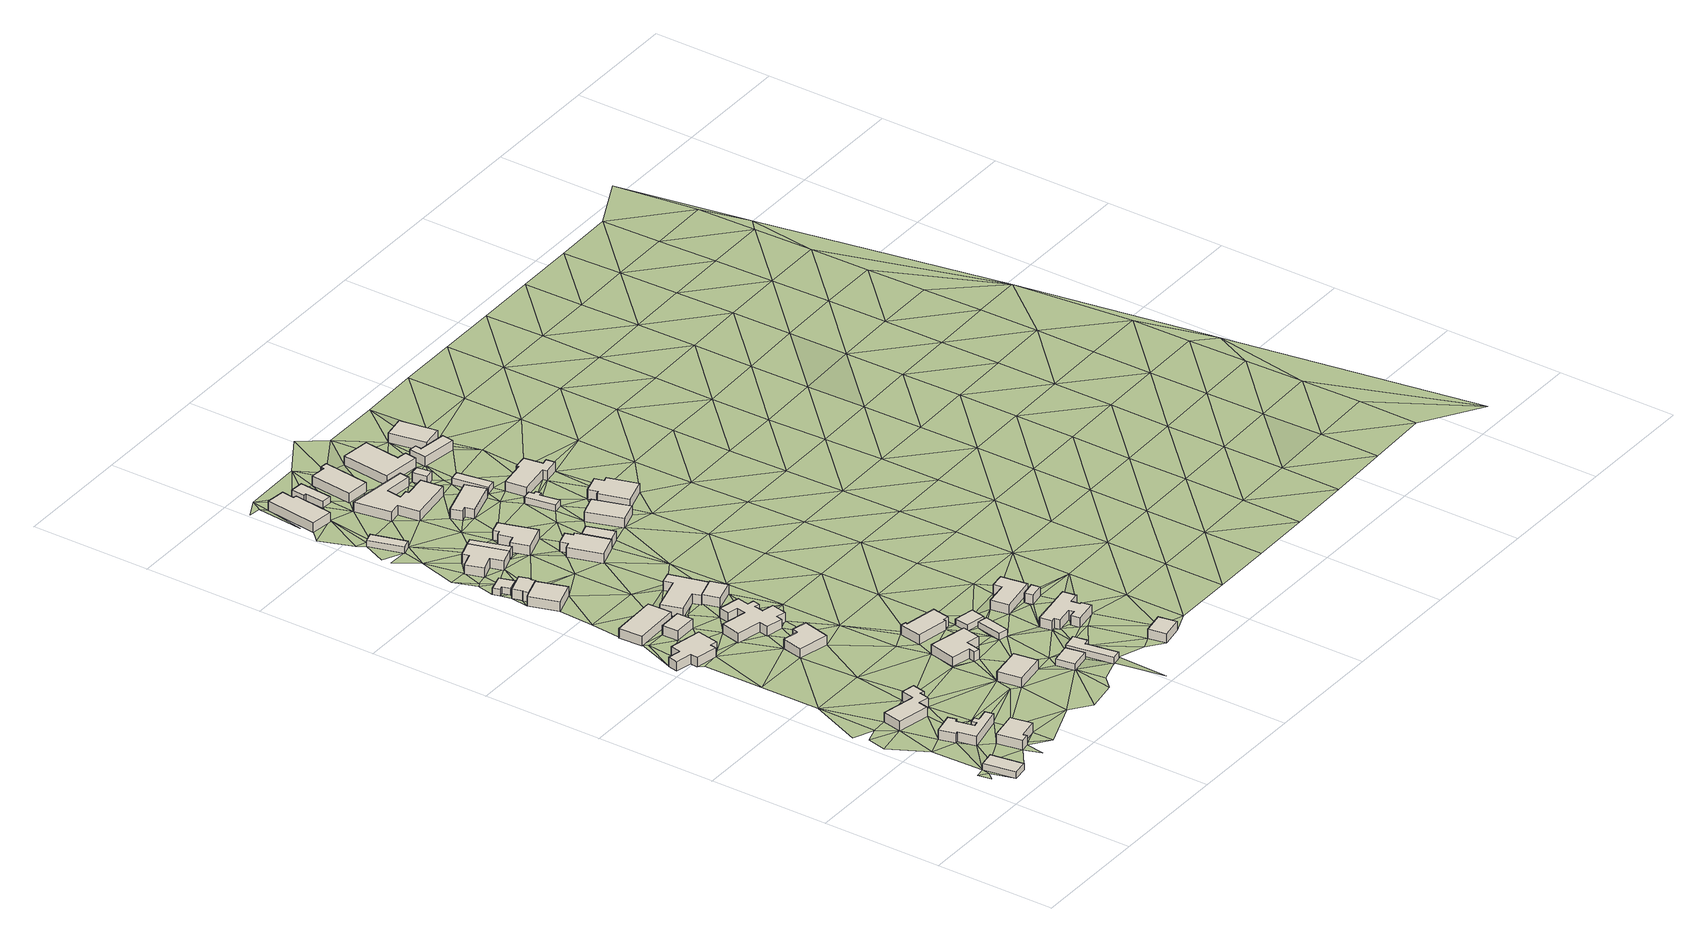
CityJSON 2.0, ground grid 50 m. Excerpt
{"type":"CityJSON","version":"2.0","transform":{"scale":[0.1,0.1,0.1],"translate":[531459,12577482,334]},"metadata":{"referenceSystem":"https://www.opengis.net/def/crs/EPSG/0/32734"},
"CityObjects":{
"building1":{"type":"Building","attributes":{"building":"cabin","building:levels":"1","building_height":2.8,"plus_code":"4FRWFFJM+R49","ground_height":198.63,"roof_height":201.43},"geometry":[{"type":"Solid","lod":"1","boundaries":[[[[0,1,2,3]],[[1,4,5,2]],[[4,6,7,5]],[[6,0,3,7]],[[3,2,5,7]],[[6,4,1,0]]]]}]},
"building2":{"type":"Building","attributes":{"address":"10 Gardenia Street Mamre 7347 Cape Town","building":"house","building:levels":"1","building_height":4.1,"plus_code":"4FRWFFJM+W58","ground_height":198.75,"roof_height":202.85},"geometry":[{"type":"Solid","lod":"1","boundaries":[[[[8,9,10,11]],[[9,12,13,10]],[[12,14,15,13]],[[14,16,17,15]],[[16,18,19,17]],[[18,20,21,19]],[[20,22,23,21]],[[22,24,25,23]],[[24,26,27,25]],[[26,28,29,27]],[[28,30,31,29]],[[30,32,33,31]],[[32,34,35,33]],[[34,8,11,35]],[[11,10,13,15,17,19,21,23,25,27,29,31,33,35]],[[34,32,30,28,26,24,22,20,18,16,14,12,9,8]]]]}]},
"building3":{"type":"Building","attributes":{"address":"12 Gardenia Street Mamre 7347 Cape Town","building":"house","building:levels":"1","building_height":4.1,"plus_code":"4FRWFFJM+R6W","ground_height":199.05,"roof_height":203.15},"geometry":[{"type":"Solid","lod":"1","boundaries":[[[[36,37,38,39]],[[37,40,41,38]],[[40,42,43,41]],[[42,44,45,43]],[[44,46,47,45]],[[46,36,39,47]],[[39,38,41,43,45,47]],[[46,44,42,40,37,36]]]]}]},
"building4":{"type":"Building","attributes":{"address":"8 Gardenia Street Mamre 7347 Cape Town","building":"house","building:levels":"1","building_height":4.1,"plus_code":"4FRWFFJM+X5X","ground_height":198.81,"roof_height":202.91},"geometry":[{"type":"Solid","lod":"1","boundaries":[[[[48,49,50,51]],[[49,52,53,50]],[[52,54,55,53]],[[54,56,57,55]],[[56,58,59,57]],[[58,60,61,59]],[[60,62,63,61]],[[62,64,65,63]],[[64,66,67,65]],[[66,48,51,67]],[[51,50,53,55,57,59,61,63,65,67]],[[66,64,62,60,58,56,54,52,49,48]]]]}]},
"building5":{"type":"Building","attributes":{"building":"house","building:levels":"1","building_height":4.1,"plus_code":"4FRWFFMM+849","ground_height":198.82,"roof_height":202.92},"geometry":[{"type":"Solid","lod":"1","boundaries":[[[[68,69,70,71]],[[69,72,73,70]],[[72,74,75,73]],[[74,76,77,75]],[[76,78,79,77]],[[78,80,81,79]],[[80,82,83,81]],[[82,84,85,83]],[[84,86,87,85]],[[86,68,71,87]],[[71,70,73,75,77,79,81,83,85,87]],[[86,84,82,80,78,76,74,72,69,68]]]]}]},
"building6":{"type":"Building","attributes":{"address":"17 Bauhinia Crescent Mamre 7347 Cape Town","building":"house","building:levels":"1","building_height":4.1,"plus_code":"4FRWFFMM+95W","ground_height":198.46,"roof_height":202.56},"geometry":[{"type":"Solid","lod":"1","boundaries":[[[[88,89,90,91]],[[89,92,93,90]],[[92,94,95,93]],[[94,88,91,95]],[[91,90,93,95]],[[94,92,89,88]]]]}]},
"building7":{"type":"Building","attributes":{"address":"17 Bauhinia Crescent Mamre 7347 Cape Town","building":"yes","building:levels":"1","building_height":4.1,"plus_code":"4FRWFFMM+955","ground_height":198.8,"roof_height":202.9},"geometry":[{"type":"Solid","lod":"1","boundaries":[[[[96,97,98,99]],[[97,100,101,98]],[[100,102,103,101]],[[102,96,99,103]],[[99,98,101,103]],[[102,100,97,96]]]]}]},
"building8":{"type":"Building","attributes":{"address":"6 Gardenia Street Mamre 7347 Cape Town","building":"yes","building:levels":"1","building_height":4.1,"plus_code":"4FRWFFMM+57V","ground_height":199.07,"roof_height":203.17},"geometry":[{"type":"Solid","lod":"1","boundaries":[[[[104,105,106,107]],[[105,108,109,106]],[[108,110,111,109]],[[110,112,113,111]],[[112,114,115,113]],[[114,104,107,115]],[[107,106,109,111,113,115]],[[114,112,110,108,105,104]]]]}]},
"building9":{"type":"Building","attributes":{"address":"26 Bauhinia Crescent Mamre 7347 Cape Town","building":"house","building:levels":"1","building_height":4.1,"plus_code":"4FRWFFMM+G5V","ground_height":198.3,"roof_height":202.4},"geometry":[{"type":"Solid","lod":"1","boundaries":[[[[116,117,118,119]],[[117,120,121,118]],[[120,122,123,121]],[[122,124,125,123]],[[124,116,119,125]],[[119,118,121,123,125]],[[124,122,120,117,116]]]]}]},
"building10":{"type":"Building","attributes":{"building":"garage","building:levels":"1","building_height":4.1,"plus_code":"4FRWFFMM+H5C","ground_height":198.3,"roof_height":202.4},"geometry":[{"type":"Solid","lod":"1","boundaries":[[[[116,124,125,119]],[[124,126,127,125]],[[126,128,129,127]],[[128,130,131,129]],[[130,132,133,131]],[[132,134,135,133]],[[134,136,137,135]],[[136,138,139,137]],[[138,116,119,139]],[[119,125,127,129,131,133,135,137,139]],[[138,136,134,132,130,128,126,124,116]]]]}]},
"building11":{"type":"Building","attributes":{"building":"cabin","building:levels":"1","building_height":2.8,"plus_code":"4FRWFFMM+J52","ground_height":198.03,"roof_height":200.83},"geometry":[{"type":"Solid","lod":"1","boundaries":[[[[140,141,142,143]],[[141,144,145,142]],[[144,146,147,145]],[[146,148,149,147]],[[148,150,151,149]],[[150,140,143,151]],[[143,142,145,147,149,151]],[[150,148,146,144,141,140]]]]}]},
"building12":{"type":"Building","attributes":{"address":"Gardenia Street Mamre 7347 Cape Town","building":"house","building:levels":"1","building_height":4.1,"plus_code":"4FRWFFJM+W9G","ground_height":199.37,"roof_height":203.47},"geometry":[{"type":"Solid","lod":"1","boundaries":[[[[152,153,154,155]],[[153,156,157,154]],[[156,158,159,157]],[[158,152,155,159]],[[155,154,157,159]],[[158,156,153,152]]]]}]},
"building13":{"type":"Building","attributes":{"address":"4 Gardenia Street Mamre 7347 Cape Town","building":"house","building:levels":"1","building_height":4.1,"plus_code":"4FRWFFMM+77M","ground_height":198.76,"roof_height":202.86},"geometry":[{"type":"Solid","lod":"1","boundaries":[[[[160,161,162,163]],[[161,164,165,162]],[[164,166,167,165]],[[166,168,169,167]],[[168,170,171,169]],[[170,172,173,171]],[[172,174,175,173]],[[174,176,177,175]],[[176,178,179,177]],[[178,180,181,179]],[[180,182,183,181]],[[182,184,185,183]],[[184,186,187,185]],[[186,188,189,187]],[[188,190,191,189]],[[190,192,193,191]],[[192,194,195,193]],[[194,160,163,195]],[[163,162,165,167,169,171,173,175,177,179,181,183,185,187,189,191,193,195]],[[194,192,190,188,186,184,182,180,178,176,174,172,170,168,166,164,161,160]]]]}]},
"building14":{"type":"Building","attributes":{"address":"1 Gardenia Street Mamre 7347 Cape Town","building":"house","building:levels":"1","building_height":4.1,"plus_code":"4FRWFFMM+29H","ground_height":199.3,"roof_height":203.4},"geometry":[{"type":"Solid","lod":"1","boundaries":[[[[196,197,198,199]],[[197,200,201,198]],[[200,202,203,201]],[[202,204,205,203]],[[204,206,207,205]],[[206,208,209,207]],[[208,210,211,209]],[[210,196,199,211]],[[199,198,201,203,205,207,209,211]],[[210,208,206,204,202,200,197,196]]]]}]},
"building15":{"type":"Building","attributes":{"address":"15 Bauhinia Crescent Mamre 7347 Cape Town","building":"house","building:levels":"1","building_height":4.1,"plus_code":"4FRWFFMM+97W","ground_height":198.27,"roof_height":202.37},"geometry":[{"type":"Solid","lod":"1","boundaries":[[[[212,213,214,215]],[[213,216,217,214]],[[216,218,219,217]],[[218,220,221,219]],[[220,222,223,221]],[[222,224,225,223]],[[224,226,227,225]],[[226,212,215,227]],[[215,214,217,219,221,223,225,227]],[[226,224,222,220,218,216,213,212]]]]}]},
"building16":{"type":"Building","attributes":{"address":"6 Cassia End Crescent Mamre 7347 Cape Town","building":"house","building:levels":"1","building_height":4.1,"plus_code":"4FRWFFMM+M59","ground_height":197.68,"roof_height":201.78},"geometry":[{"type":"Solid","lod":"1","boundaries":[[[[228,229,230,231]],[[229,232,233,230]],[[232,234,235,233]],[[234,236,237,235]],[[236,238,239,237]],[[238,240,241,239]],[[240,242,243,241]],[[242,228,231,243]],[[231,230,233,235,237,239,241,243]],[[242,240,238,236,234,232,229,228]]]]}]},
"building17":{"type":"Building","attributes":{"address":"2 Cassia End Crescent Mamre 7347 Cape Town","building":"cabin","building:levels":"1","building_height":2.8,"plus_code":"4FRWFFMM+Q5R","ground_height":197.49,"roof_height":200.29},"geometry":[{"type":"Solid","lod":"1","boundaries":[[[[244,245,246,247]],[[245,248,249,246]],[[248,250,251,249]],[[250,244,247,251]],[[247,246,249,251]],[[250,248,245,244]]]]}]},
"building18":{"type":"Building","attributes":{"address":"Gardenia Street Mamre 7347 Cape Town","building":"cabin","building:levels":"1","building_height":2.8,"plus_code":"4FRWFFJM+VFJ","ground_height":199.57,"roof_height":202.37},"geometry":[{"type":"Solid","lod":"1","boundaries":[[[[252,253,254,255]],[[253,256,257,254]],[[256,258,259,257]],[[258,252,255,259]],[[255,254,257,259]],[[258,256,253,252]]]]}]},
"building19":{"type":"Building","attributes":{"building":"garage","building:levels":"1","building_height":4.1,"plus_code":"4FRWFFMM+982","ground_height":198.76,"roof_height":202.86},"geometry":[{"type":"Solid","lod":"1","boundaries":[[[[260,261,262,263]],[[261,264,265,262]],[[264,266,267,265]],[[266,260,263,267]],[[263,262,265,267]],[[266,264,261,260]]]]}]},
"building20":{"type":"Building","attributes":{"address":"1 Hibiscus Crescent Mamre 7347 Cape Town","building":"house","building:levels":"1","building_height":4.1,"plus_code":"4FRWFFMM+3CJ","ground_height":199.33,"roof_height":203.43},"geometry":[{"type":"Solid","lod":"1","boundaries":[[[[268,269,270,271]],[[269,272,273,270]],[[272,274,275,273]],[[274,276,277,275]],[[276,278,279,277]],[[278,280,281,279]],[[280,282,283,281]],[[282,268,271,283]],[[271,270,273,275,277,279,281,283]],[[282,280,278,276,274,272,269,268]]]]}]},
"building21":{"type":"Building","attributes":{"building":"garage","building:levels":"1","building_height":4.1,"plus_code":"4FRWFFMM+M68","ground_height":197.69,"roof_height":201.79},"geometry":[{"type":"Solid","lod":"1","boundaries":[[[[228,242,243,231]],[[242,284,285,243]],[[284,286,287,285]],[[286,228,231,287]],[[231,243,285,287]],[[286,284,242,228]]]]}]},
"building22":{"type":"Building","attributes":{"address":"Hibiscus Crescent Mamre 7347 Cape Town","building":"cabin","building:levels":"1","building_height":2.8,"plus_code":"4FRWFFJM+VF5","ground_height":199.57,"roof_height":202.37},"geometry":[{"type":"Solid","lod":"1","boundaries":[[[[288,289,290,291]],[[289,292,293,290]],[[292,294,295,293]],[[294,296,297,295]],[[296,298,299,297]],[[298,288,291,299]],[[291,290,293,295,297,299]],[[298,296,294,292,289,288]]]]}]},
"building23":{"type":"Building","attributes":{"building":"cabin","building:levels":"1","building_height":2.8,"plus_code":"4FRWFFMM+2F3","ground_height":199.5,"roof_height":202.3},"geometry":[{"type":"Solid","lod":"1","boundaries":[[[[300,301,302,303]],[[301,304,305,302]],[[304,306,307,305]],[[306,300,303,307]],[[303,302,305,307]],[[306,304,301,300]]]]}]},
"building24":{"type":"Building","attributes":{"address":"6 Bauhinia Crescent Mamre 7347 Cape Town","building":"house","building:levels":"1","building_height":4.1,"plus_code":"4FRWFFMM+W5F","ground_height":196.61,"roof_height":200.71},"geometry":[{"type":"Solid","lod":"1","boundaries":[[[[308,309,310,311]],[[309,312,313,310]],[[312,314,315,313]],[[314,316,317,315]],[[316,318,319,317]],[[318,308,311,319]],[[311,310,313,315,317,319]],[[318,316,314,312,309,308]]]]}]},
"building25":{"type":"Building","attributes":{"building":"cabin","building:levels":"1","building_height":2.8,"plus_code":"4FRWFFMM+2FV","ground_height":199.42,"roof_height":202.22},"geometry":[{"type":"Solid","lod":"1","boundaries":[[[[320,321,322,323]],[[321,324,325,322]],[[324,326,327,325]],[[326,320,323,327]],[[323,322,325,327]],[[326,324,321,320]]]]}]},
"building26":{"type":"Building","attributes":{"address":"5 Cassia End Crescent Mamre 7347 Cape Town","building":"house","building:levels":"1","building_height":4.1,"plus_code":"4FRWFFMM+M78","ground_height":197.69,"roof_height":201.79},"geometry":[{"type":"Solid","lod":"1","boundaries":[[[[328,329,330,331]],[[329,332,333,330]],[[332,334,335,333]],[[334,336,337,335]],[[336,338,339,337]],[[338,340,341,339]],[[340,342,343,341]],[[342,328,331,343]],[[331,330,333,335,337,339,341,343]],[[342,340,338,336,334,332,329,328]]]]}]},
"building27":{"type":"Building","attributes":{"address":"22 Bauhinia Crescent Mamre 7347 Cape Town","building":"house","building:levels":"1","building_height":4.1,"plus_code":"4FRWFFMM+H87","ground_height":197.95,"roof_height":202.05},"geometry":[{"type":"Solid","lod":"1","boundaries":[[[[344,345,346,347]],[[345,348,349,346]],[[348,350,351,349]],[[350,352,353,351]],[[352,354,355,353]],[[354,356,357,355]],[[356,358,359,357]],[[358,360,361,359]],[[360,344,347,361]],[[347,346,349,351,353,355,357,359,361]],[[360,358,356,354,352,350,348,345,344]]]]}]},
"building28":{"type":"Building","attributes":{"building":"cabin","building:levels":"1","building_height":2.8,"plus_code":"4FRWFFMM+W6M","ground_height":196.61,"roof_height":199.41},"geometry":[{"type":"Solid","lod":"1","boundaries":[[[[362,363,364,365]],[[363,366,367,364]],[[366,368,369,367]],[[368,370,371,369]],[[370,372,373,371]],[[372,362,365,373]],[[365,364,367,369,371,373]],[[372,370,368,366,363,362]]]]}]},
"building29":{"type":"Building","attributes":{"building":"garage","building:levels":"1","building_height":4.1,"plus_code":"4FRWFFMM+H96","ground_height":198.07,"roof_height":202.17},"geometry":[{"type":"Solid","lod":"1","boundaries":[[[[374,375,376,377]],[[375,378,379,376]],[[378,380,381,379]],[[380,374,377,381]],[[377,376,379,381]],[[380,378,375,374]]]]}]},
"building30":{"type":"Building","attributes":{"address":"3 Hibiscus Crescent Mamre 7347 Cape Town","building":"house","building:levels":"1","building_height":4.1,"plus_code":"4FRWFFJM+WGX","ground_height":199.76,"roof_height":203.86},"geometry":[{"type":"Solid","lod":"1","boundaries":[[[[382,383,384,385]],[[383,386,387,384]],[[386,388,389,387]],[[388,390,391,389]],[[390,392,393,391]],[[392,394,395,393]],[[394,396,397,395]],[[396,398,399,397]],[[398,400,401,399]],[[400,402,403,401]],[[402,404,405,403]],[[404,406,407,405]],[[406,408,409,407]],[[408,382,385,409]],[[385,384,387,389,391,393,395,397,399,401,403,405,407,409]],[[408,406,404,402,400,398,396,394,392,390,388,386,383,382]]]]}]},
"building31":{"type":"Building","attributes":{"address":"Hibiscus Crescent Mamre 7347 Cape Town","building":"house","building:levels":"1","building_height":4.1,"plus_code":"4FRWFFJM+RH9","ground_height":200.15,"roof_height":204.25},"geometry":[{"type":"Solid","lod":"1","boundaries":[[[[410,411,412,413]],[[411,414,415,412]],[[414,416,417,415]],[[416,410,413,417]],[[413,412,415,417]],[[416,414,411,410]]]]}]},
"building32":{"type":"Building","attributes":{"address":"3 Cassia End Crescent Mamre 7347 Cape Town","building":"house","building:levels":"1","building_height":4.1,"plus_code":"4FRWFFMM+R6X","ground_height":197.19,"roof_height":201.29},"geometry":[{"type":"Solid","lod":"1","boundaries":[[[[418,419,420,421]],[[419,422,423,420]],[[422,424,425,423]],[[424,426,427,425]],[[426,428,429,427]],[[428,430,431,429]],[[430,432,433,431]],[[432,434,435,433]],[[434,436,437,435]],[[436,438,439,437]],[[438,440,441,439]],[[440,418,421,441]],[[421,420,423,425,427,429,431,433,435,437,439,441]],[[440,438,436,434,432,430,428,426,424,422,419,418]]]]}]},
"building33":{"type":"Building","attributes":{"address":"2 Hibiscus Crescent Mamre 7347 Cape Town","building":"house","building:levels":"1","building_height":4.1,"plus_code":"4FRWFFMM+2HJ","ground_height":199.61,"roof_height":203.71},"geometry":[{"type":"Solid","lod":"1","boundaries":[[[[442,443,444,445]],[[443,446,447,444]],[[446,448,449,447]],[[448,450,451,449]],[[450,452,453,451]],[[452,442,445,453]],[[445,444,447,449,451,453]],[[452,450,448,446,443,442]]]]}]},
"building34":{"type":"Building","attributes":{"address":"8 Bauhinia Crescent Mamre 7347 Cape Town","building":"house","building:levels":"1","building_height":4.1,"plus_code":"4FRWFFMM+W7F","ground_height":196.68,"roof_height":200.78},"geometry":[{"type":"Solid","lod":"1","boundaries":[[[[454,455,456,457]],[[455,458,459,456]],[[458,460,461,459]],[[460,462,463,461]],[[462,464,465,463]],[[464,454,457,465]],[[457,456,459,461,463,465]],[[464,462,460,458,455,454]]]]}]},
"building35":{"type":"Building","attributes":{"address":"4 Cassia End Crescent Mamre 7347 Cape Town","building":"house","building:levels":"1","building_height":4.1,"plus_code":"4FRWFFMM+Q83","ground_height":197.69,"roof_height":201.79},"geometry":[{"type":"Solid","lod":"1","boundaries":[[[[466,467,468,469]],[[467,470,471,468]],[[470,472,473,471]],[[472,474,475,473]],[[474,476,477,475]],[[476,466,469,477]],[[469,468,471,473,475,477]],[[476,474,472,470,467,466]]]]}]},
"building36":{"type":"Building","attributes":{"address":"Hibiscus Crescent Mamre 7347 Cape Town","building":"garage","building:levels":"1","building_height":4.1,"plus_code":"4FRWFFMM+2H4","ground_height":199.76,"roof_height":203.86},"geometry":[{"type":"Solid","lod":"1","boundaries":[[[[478,479,480,481]],[[479,482,483,480]],[[482,484,485,483]],[[484,478,481,485]],[[481,480,483,485]],[[484,482,479,478]]]]}]},
"building37":{"type":"Building","attributes":{"address":"20 Bauhinia Crescent Mamre 7347 Cape Town","building":"house","building:levels":"1","building_height":4.1,"plus_code":"4FRWFFMM+HCM","ground_height":197.73,"roof_height":201.83},"geometry":[{"type":"Solid","lod":"1","boundaries":[[[[486,487,488,489]],[[487,490,491,488]],[[490,492,493,491]],[[492,486,489,493]],[[489,488,491,493]],[[492,490,487,486]]]]}]},
"building38":{"type":"Building","attributes":{"address":"Mamre 7347 Cape Town","building":"cabin","building:levels":"1","building_height":2.8,"plus_code":"4FRWFFMM+M99","ground_height":197.72,"roof_height":200.52},"geometry":[{"type":"Solid","lod":"1","boundaries":[[[[494,495,496,497]],[[495,498,499,496]],[[498,500,501,499]],[[500,502,503,501]],[[502,504,505,503]],[[504,506,507,505]],[[506,508,509,507]],[[508,494,497,509]],[[497,496,499,501,503,505,507,509]],[[508,506,504,502,500,498,495,494]]]]}]},
"building39":{"type":"Building","attributes":{"address":"Mamre 7347 Cape Town","building":"yes","building:levels":"1","building_height":4.1,"plus_code":"4FRWFFMM+R8Q","ground_height":197.69,"roof_height":201.79},"geometry":[{"type":"Solid","lod":"1","boundaries":[[[[510,511,512,513]],[[511,514,515,512]],[[514,516,517,515]],[[516,510,513,517]],[[513,512,515,517]],[[516,514,511,510]]]]}]},
"building40":{"type":"Building","attributes":{"address":"Mamre 7347 Cape Town","building":"cabin","building:levels":"1","building_height":2.8,"plus_code":"4FRWFFMM+Q9G","ground_height":197.69,"roof_height":200.49},"geometry":[{"type":"Solid","lod":"1","boundaries":[[[[518,519,520,521]],[[519,522,523,520]],[[522,524,525,523]],[[524,518,521,525]],[[521,520,523,525]],[[524,522,519,518]]]]}]},
"building41":{"type":"Building","attributes":{"address":"10 Bauhinia Crescent Mamre 7347 Cape Town","building":"house","building:levels":"1","building_height":4.1,"plus_code":"4FRWFFMM+W89","ground_height":197.19,"roof_height":201.29},"geometry":[{"type":"Solid","lod":"1","boundaries":[[[[526,527,528,529]],[[527,530,531,528]],[[530,532,533,531]],[[532,534,535,533]],[[534,536,537,535]],[[536,526,529,537]],[[529,528,531,533,535,537]],[[536,534,532,530,527,526]]]]}]},
"building42":{"type":"Building","attributes":{"address":"18 Bauhinia Crescent Mamre 7347 Cape Town","building":"house","building:levels":"1","building_height":4.1,"plus_code":"4FRWFFMM+JF4","ground_height":197.73,"roof_height":201.83},"geometry":[{"type":"Solid","lod":"1","boundaries":[[[[538,539,540,541]],[[539,542,543,540]],[[542,544,545,543]],[[544,546,547,545]],[[546,548,549,547]],[[548,550,551,549]],[[550,552,553,551]],[[552,538,541,553]],[[541,540,543,545,547,549,551,553]],[[552,550,548,546,544,542,539,538]]]]}]},
"building43":{"type":"Building","attributes":{"address":"16 Bauhinia Crescent Mamre 7347 Cape Town","building":"house","building:levels":"1","building_height":4.1,"plus_code":"4FRWFFMM+PCG","ground_height":197.61,"roof_height":201.71},"geometry":[{"type":"Solid","lod":"1","boundaries":[[[[554,555,556,557]],[[555,558,559,556]],[[558,560,561,559]],[[560,562,563,561]],[[562,564,565,563]],[[564,566,567,565]],[[566,568,569,567]],[[568,570,571,569]],[[570,572,573,571]],[[572,554,557,573]],[[557,556,559,561,563,565,567,569,571,573]],[[572,570,568,566,564,562,560,558,555,554]]]]}]},
"building44":{"type":"Building","attributes":{"building":"garage","building:levels":"1","building_height":4.1,"plus_code":"4FRWFFMM+VC7","ground_height":197.28,"roof_height":201.38},"geometry":[{"type":"Solid","lod":"1","boundaries":[[[[574,575,576,577]],[[575,578,579,576]],[[578,580,581,579]],[[580,582,583,581]],[[582,584,585,583]],[[584,574,577,585]],[[577,576,579,581,583,585]],[[584,582,580,578,575,574]]]]}]},
"building45":{"type":"Building","attributes":{"address":"12 Bauhinia Crescent Mamre 7347 Cape Town","building":"house","building:levels":"1","building_height":4.1,"plus_code":"4FRWFFMM+WC5","ground_height":197.28,"roof_height":201.38},"geometry":[{"type":"Solid","lod":"1","boundaries":[[[[586,587,588,589]],[[587,590,591,588]],[[590,592,593,591]],[[592,586,589,593]],[[589,588,591,593]],[[592,590,587,586]]]]}]},
"terrain1":{"type":"TINRelief","geometry":[{"type":"CompositeSurface","lod":"1","boundaries":[[[594,595,596]],[[596,595,0]],[[0,595,1]],[[30,597,0]],[[0,6,598]],[[599,597,54]],[[54,600,599]],[[4,40,6]],[[0,598,30]],[[30,28,597]],[[600,54,601]],[[597,28,54]],[[602,603,601]],[[37,598,6]],[[40,37,6]],[[30,598,32]],[[601,54,52]],[[602,601,52]],[[40,604,42]],[[605,54,28]],[[42,606,44]],[[598,37,607]],[[28,608,605]],[[609,610,611]],[[612,609,611]],[[613,610,609]],[[614,606,42]],[[44,606,46]],[[609,615,613]],[[602,52,616]],[[613,617,608]],[[614,46,606]],[[36,607,37]],[[615,617,613]],[[618,619,615]],[[620,605,608]],[[621,616,52]],[[617,620,608]],[[615,619,617]],[[605,620,622]],[[623,602,112]],[[624,602,616]],[[46,614,625]],[[69,626,627]],[[628,629,623]],[[36,46,625]],[[630,620,631]],[[628,632,629]],[[69,633,626]],[[633,634,626]],[[619,635,617]],[[624,112,602]],[[607,36,635]],[[635,619,607]],[[616,636,624]],[[153,620,617]],[[110,628,623]],[[633,69,100]],[[153,631,620]],[[628,637,638]],[[625,156,36]],[[112,110,623]],[[634,633,97]],[[639,100,69]],[[631,640,636]],[[36,156,635]],[[100,97,633]],[[617,635,153]],[[628,641,637]],[[110,641,628]],[[636,197,624]],[[642,634,97]],[[637,643,639]],[[153,640,631]],[[644,645,88]],[[100,639,102]],[[114,112,624]],[[641,643,637]],[[639,643,102]],[[153,635,156]],[[117,116,138]],[[134,117,138]],[[636,640,197]],[[120,644,122]],[[646,641,110]],[[96,642,97]],[[134,138,136]],[[625,647,648]],[[114,624,649]],[[650,141,134]],[[156,625,648]],[[650,144,141]],[[108,105,110]],[[641,646,651]],[[110,105,646]],[[649,624,197]],[[652,96,102]],[[132,650,134]],[[643,653,102]],[[642,96,652]],[[654,140,150]],[[644,88,655]],[[204,640,153]],[[654,656,657]],[[655,122,644]],[[88,642,658]],[[659,652,102]],[[658,642,652]],[[197,640,200]],[[640,204,200]],[[656,654,150]],[[660,648,647]],[[646,105,661]],[[132,148,650]],[[643,662,663]],[[659,102,653]],[[653,643,663]],[[656,664,657]],[[153,206,204]],[[122,126,124]],[[150,148,132]],[[665,656,150]],[[661,105,666]],[[126,130,128]],[[200,204,202]],[[153,667,206]],[[648,668,156]],[[656,665,664]],[[664,669,657]],[[670,663,662]],[[652,659,671]],[[672,666,114]],[[672,114,649]],[[658,673,88]],[[674,150,132]],[[276,649,197]],[[132,130,674]],[[675,661,666]],[[653,676,659]],[[660,677,648]],[[678,661,675]],[[674,665,150]],[[126,122,679]],[[130,126,679]],[[680,669,681]],[[669,664,229]],[[671,659,676]],[[666,672,675]],[[88,673,655]],[[252,668,648]],[[274,649,276]],[[653,682,676]],[[667,668,683]],[[664,684,229]],[[160,682,653]],[[655,679,122]],[[685,686,687]],[[681,244,688]],[[689,665,674]],[[672,649,274]],[[690,208,206]],[[668,252,683]],[[685,691,686]],[[692,673,658]],[[276,197,693]],[[206,667,301]],[[677,694,648]],[[695,681,669]],[[696,160,697]],[[244,698,699]],[[228,669,229]],[[674,130,700]],[[274,272,672]],[[672,701,675]],[[701,691,675]],[[206,301,690]],[[695,669,228]],[[244,250,698]],[[701,686,691]],[[197,702,693]],[[683,252,258]],[[696,686,701]],[[130,679,700]],[[160,266,682]],[[256,648,694]],[[667,683,304]],[[266,160,696]],[[703,704,699]],[[216,655,673]],[[698,703,699]],[[304,301,667]],[[704,703,705]],[[701,266,696]],[[298,683,258]],[[706,679,655]],[[702,690,707]],[[708,694,709]],[[674,700,710]],[[703,698,250]],[[694,298,256]],[[301,707,690]],[[269,711,272]],[[695,228,286]],[[256,298,258]],[[655,216,706]],[[693,702,712]],[[707,712,702]],[[272,713,672]],[[714,250,695]],[[715,716,710]],[[693,717,718]],[[266,701,719]],[[683,298,720]],[[721,308,722]],[[301,300,707]],[[700,715,710]],[[260,266,719]],[[321,693,712]],[[716,723,286]],[[724,700,679]],[[695,286,725]],[[707,300,712]],[[321,717,693]],[[683,720,304]],[[716,715,723]],[[726,272,711]],[[727,292,708]],[[706,724,679]],[[723,715,700]],[[286,723,728]],[[729,722,730]],[[419,703,250]],[[701,672,731]],[[732,216,260]],[[712,300,733]],[[726,717,321]],[[708,734,727]],[[720,298,735]],[[730,722,308]],[[711,717,726]],[[286,728,334]],[[726,713,272]],[[728,723,736]],[[714,419,250]],[[719,732,260]],[[724,737,700]],[[738,714,695]],[[725,738,695]],[[706,216,732]],[[286,334,725]],[[300,306,733]],[[726,321,320]],[[730,308,318]],[[724,739,737]],[[334,728,740]],[[383,304,720]],[[719,701,731]],[[703,741,742]],[[700,737,743]],[[306,304,744]],[[727,745,735]],[[419,741,703]],[[672,713,731]],[[720,735,746]],[[727,734,414]],[[383,744,304]],[[747,742,318]],[[725,334,332]],[[746,735,748]],[[733,306,749]],[[375,706,732]],[[366,730,318]],[[746,750,720]],[[742,741,751]],[[320,733,749]],[[727,414,745]],[[742,366,318]],[[743,737,350]],[[752,714,738]],[[745,748,735]],[[741,419,753]],[[751,741,754]],[[742,751,366]],[[416,414,734]],[[738,725,472]],[[744,749,306]],[[748,755,746]],[[466,725,332]],[[753,419,756]],[[725,474,472]],[[757,758,350]],[[755,759,746]],[[725,466,474]],[[732,378,375]],[[760,726,320]],[[383,761,744]],[[758,380,350]],[[758,374,380]],[[713,726,760]],[[762,732,719]],[[763,759,755]],[[764,730,366]],[[743,765,332]],[[443,320,749]],[[765,743,350]],[[731,766,719]],[[767,756,419]],[[745,414,768]],[[748,745,769]],[[466,476,474]],[[462,753,756]],[[761,383,482]],[[770,753,462]],[[380,765,350]],[[472,771,738]],[[732,772,378]],[[479,744,761]],[[768,769,745]],[[382,482,383]],[[764,366,770]],[[773,774,775]],[[466,332,776]],[[320,443,760]],[[719,766,762]],[[419,527,767]],[[749,777,443]],[[778,744,479]],[[772,380,378]],[[479,761,482]],[[779,780,781]],[[506,332,765]],[[770,462,764]],[[765,380,782]],[[772,732,762]],[[419,783,527]],[[781,769,784]],[[784,779,781]],[[773,775,785]],[[768,786,787]],[[788,789,775]],[[713,790,731]],[[782,380,772]],[[776,332,506]],[[472,470,771]],[[791,713,760]],[[484,482,382]],[[458,462,460]],[[764,462,458]],[[478,778,479]],[[467,466,776]],[[769,768,792]],[[793,765,782]],[[789,785,775]],[[760,443,442]],[[769,792,784]],[[793,506,765]],[[731,790,766]],[[455,764,458]],[[713,791,790]],[[787,792,768]],[[527,794,767]],[[789,771,510]],[[767,794,455]],[[795,793,782]],[[789,516,785]],[[510,516,789]],[[470,522,771]],[[524,467,776]],[[783,785,516]],[[510,771,522]],[[524,470,467]],[[782,487,795]],[[382,784,796]],[[797,776,506]],[[382,796,484]],[[772,762,798]],[[484,796,478]],[[778,478,796]],[[524,522,470]],[[524,776,799]],[[516,514,783]],[[798,486,772]],[[797,506,504]],[[783,800,527]],[[776,797,799]],[[495,795,498]],[[801,510,522]],[[455,802,764]],[[511,510,801]],[[766,803,762]],[[500,504,502]],[[784,792,796]],[[797,504,500]],[[442,804,760]],[[778,804,442]],[[518,524,799]],[[546,795,487]],[[546,498,795]],[[800,783,514]],[[552,487,486]],[[522,519,801]],[[791,760,804]],[[798,552,486]],[[550,487,552]],[[766,790,803]],[[514,511,805]],[[487,550,546]],[[511,801,805]],[[806,455,794]],[[801,519,805]],[[498,566,500]],[[564,797,500]],[[546,550,548]],[[804,778,796]],[[799,555,518]],[[800,514,805]],[[518,555,519]],[[498,546,566]],[[787,807,792]],[[808,798,762]],[[802,455,806]],[[538,552,798]],[[809,810,811]],[[812,809,811]],[[564,500,566]],[[555,799,558]],[[791,813,790]],[[800,805,582]],[[812,806,794]],[[582,810,800]],[[811,810,582]],[[762,803,808]],[[566,546,544]],[[805,519,814]],[[787,815,807]],[[804,813,791]],[[812,811,587]],[[811,582,587]],[[816,519,555]],[[792,817,796]],[[539,544,542]],[[568,566,544]],[[590,580,578]],[[798,818,538]],[[587,582,580]],[[587,806,812]],[[568,544,539]],[[790,819,803]],[[814,519,816]],[[798,808,818]],[[580,590,587]],[[820,554,572]],[[820,572,570]],[[590,578,575]],[[817,804,796]],[[555,554,816]],[[554,820,570]],[[817,792,807]],[[790,813,819]],[[539,538,821]],[[592,590,575]],[[821,568,539]],[[803,822,808]],[[816,575,814]],[[823,806,587]],[[575,816,592]],[[821,538,818]],[[803,819,822]],[[554,570,824]],[[568,824,570]],[[813,804,825]],[[826,804,817]],[[827,586,592]],[[587,586,823]],[[807,815,828]],[[818,808,829]],[[554,830,816]],[[821,824,568]],[[813,825,819]],[[827,823,586]],[[816,830,592]],[[804,826,825]],[[829,808,822]],[[815,831,828]],[[554,824,830]],[[817,807,832]],[[827,592,833]],[[834,822,819]],[[821,818,835]],[[818,829,836]],[[828,832,807]],[[834,819,825]],[[592,830,833]],[[837,826,817]],[[827,838,823]],[[818,836,835]],[[821,839,824]],[[829,822,840]],[[817,832,837]],[[822,834,841]],[[827,833,838]],[[828,831,842]],[[826,843,825]],[[821,835,839]],[[844,830,824]],[[822,841,840]],[[836,829,845]],[[826,837,843]],[[834,825,846]],[[824,839,844]],[[828,847,832]],[[830,848,833]],[[842,849,828]],[[829,840,845]],[[841,834,846]],[[835,836,850]],[[846,825,843]],[[847,828,849]],[[830,844,848]],[[837,832,851]],[[835,850,839]],[[838,833,852]],[[836,845,850]],[[840,841,853]],[[832,847,851]],[[846,854,841]],[[833,848,852]],[[855,849,842]],[[843,837,856]],[[857,844,839]],[[841,854,853]],[[857,839,850]],[[858,845,840]],[[837,851,856]],[[859,846,843]],[[860,848,844]],[[847,849,861]],[[855,862,849]],[[840,853,858]],[[860,844,857]],[[845,863,850]],[[859,843,856]],[[864,854,846]],[[861,849,862]],[[865,851,847]],[[852,848,866]],[[845,858,863]],[[867,848,860]],[[868,857,850]],[[846,859,864]],[[869,853,854]],[[847,861,865]],[[848,867,866]],[[862,855,870]],[[856,851,871]],[[860,857,868]],[[863,868,850]],[[854,864,869]],[[859,856,871]],[[853,872,858]],[[851,865,871]],[[867,860,873]],[[861,862,874]],[[862,870,875]],[[853,869,872]],[[860,868,873]],[[864,859,876]],[[877,863,858]],[[874,862,875]],[[859,871,876]],[[865,861,878]],[[867,879,866]],[[858,872,877]],[[873,880,867]],[[869,864,881]],[[868,863,882]],[[861,874,878]],[[864,876,881]],[[867,880,879]],[[883,875,870]],[[884,871,865]],[[882,873,868]],[[882,863,877]],[[869,885,872]],[[884,876,871]],[[865,878,884]],[[885,869,881]],[[886,874,875]],[[873,887,880]],[[888,875,883]],[[873,882,889]],[[890,877,872]],[[891,872,885]],[[892,881,876]],[[886,875,888]],[[876,884,893]],[[873,889,887]],[[894,878,874]],[[880,895,879]],[[872,891,890]],[[885,881,892]],[[882,877,896]],[[892,876,893]],[[883,897,888]],[[874,886,894]],[[880,887,895]],[[878,898,884]],[[889,882,896]],[[896,877,890]],[[891,885,899]],[[886,888,897]],[[878,894,898]],[[885,892,899]],[[893,884,900]],[[887,889,901]],[[889,896,901]],[[893,900,892]],[[890,891,902]],[[897,903,886]],[[884,898,900]],[[899,904,891]],[[903,894,886]],[[895,887,905]],[[891,904,902]],[[887,901,906]],[[898,894,903]],[[907,896,890]],[[899,892,908]],[[887,906,905]],[[900,898,903]],[[908,892,900]],[[907,890,902]],[[908,904,899]],[[901,896,909]],[[908,900,903]],[[908,902,904]],[[909,906,901]],[[909,896,907]],[[908,907,902]],[[910,905,906]],[[911,907,908]],[[910,906,909]],[[909,907,911]],[[912,905,910]],[[909,911,910]],[[910,911,912]]]}]}
},
"vertices":[
[97,214,29],[118,79,29],[118,79,57],[97,214,57],[182,89,29],[182,89,57],[161,224,29],[161,224,57],
[376,356,30],[369,391,30],[369,391,71],[376,356,71],[317,380,30],[317,380,71],[313,399,30],[313,399,71],[287,394,30],[287,394,71],[292,373,30],[292,373,71],[273,369,30],[273,369,71],[257,442,30],[257,442,71],[270,446,30],[270,446,71],[262,481,30],[262,481,71],[172,462,30],[172,462,71],[188,393,30],[188,393,71],[199,395,30],[199,395,71],[216,321,30],[216,321,71],
[386,291,33],[266,270,33],[266,270,74],[386,291,74],[285,165,33],[285,165,74],[321,171,33],[321,171,74],[318,186,33],[318,186,74],[402,201,33],[402,201,74],
[307,714,31],[297,660,31],[297,660,72],[307,714,72],[154,689,31],[154,689,72],[137,607,31],[137,607,72],[273,580,31],[273,580,72],[281,621,31],[281,621,72],[327,612,31],[327,612,72],[336,653,31],[336,653,72],[353,649,31],[353,649,72],[364,703,31],[364,703,72],
[216,1551,31],[78,1578,31],[78,1578,72],[216,1551,72],[69,1535,31],[69,1535,72],[15,1545,31],[15,1545,72],[6,1503,31],[6,1503,72],[76,1489,31],[76,1489,72],[70,1458,31],[70,1458,72],[164,1439,31],[164,1439,72],[168,1464,31],[168,1464,72],[198,1458,31],[198,1458,72],
[271,1813,27],[75,1807,27],[75,1807,68],[271,1813,68],[79,1706,27],[79,1706,68],[274,1712,27],[274,1712,68],
[274,1685,31],[176,1684,31],[176,1684,72],[274,1685,72],[176,1617,31],[176,1617,72],[275,1618,31],[275,1618,72],
[485,1262,33],[422,1278,33],[422,1278,74],[485,1262,74],[415,1252,33],[415,1252,74],[351,1267,33],[351,1267,74],[330,1180,33],[330,1180,74],[457,1150,33],[457,1150,74],
[88,2214,26],[61,2204,26],[61,2204,67],[88,2214,67],[100,2084,26],[100,2084,67],[203,2117,26],[203,2117,67],[164,2238,26],[164,2238,67],
[170,2240,26],[170,2240,67],[164,2259,26],[164,2259,67],[170,2261,26],[170,2261,67],[155,2306,26],[155,2306,67],[72,2279,26],[72,2279,67],[85,2238,26],[85,2238,67],[80,2236,26],[80,2236,67],
[57,2354,23],[65,2326,23],[65,2326,51],[57,2354,51],[82,2331,23],[82,2331,51],[92,2297,23],[92,2297,51],[146,2313,23],[146,2313,51],[127,2375,23],[127,2375,51],
[741,520,36],[607,501,36],[607,501,77],[741,520,77],[622,401,36],[622,401,77],[756,421,36],[756,421,77],
[483,1559,30],[391,1579,30],[391,1579,71],[483,1559,71],[382,1535,30],[382,1535,71],[427,1525,30],[427,1525,71],[418,1487,30],[418,1487,71],[310,1510,30],[310,1510,71],[291,1427,30],[291,1427,71],[395,1405,30],[395,1405,71],[387,1366,30],[387,1366,71],[458,1350,30],[458,1350,71],[464,1376,30],[464,1376,71],[503,1367,30],[503,1367,71],[517,1430,30],[517,1430,71],[466,1441,30],[466,1441,71],[474,1480,30],[474,1480,71],[494,1475,30],[494,1475,71],[501,1505,30],[501,1505,71],[473,1511,30],[473,1511,71],
[780,766,36],[619,801,36],[619,801,77],[780,766,77],[594,688,36],[594,688,77],[674,670,36],[674,670,77],[668,643,36],[668,643,77],[692,638,36],[692,638,77],[706,700,36],[706,700,77],[763,688,36],[763,688,77],
[430,1685,25],[520,1712,25],[520,1712,66],[430,1685,66],[478,1869,25],[478,1869,66],[430,1856,25],[430,1856,66],[441,1819,25],[441,1819,66],[295,1778,25],[295,1778,66],[319,1691,25],[319,1691,66],[419,1719,25],[419,1719,66],
[239,2590,20],[169,2566,20],[169,2566,61],[239,2590,61],[178,2539,20],[178,2539,61],[115,2519,20],[115,2519,61],[139,2445,20],[139,2445,61],[203,2466,20],[203,2466,61],[219,2414,20],[219,2414,61],[286,2435,20],[286,2435,61],
[67,2918,18],[108,2777,18],[108,2777,46],[67,2918,46],[149,2789,18],[149,2789,46],[108,2930,18],[108,2930,46],
[812,383,38],[825,304,38],[825,304,66],[812,383,66],[908,318,38],[908,318,66],[894,397,38],[894,397,66],
[520,1712,30],[430,1685,30],[430,1685,71],[520,1712,71],[449,1616,30],[449,1616,71],[540,1641,30],[540,1641,71],
[820,927,36],[686,952,36],[686,952,77],[820,927,77],[688,961,36],[688,961,77],[664,965,36],[664,965,77],[647,873,36],[647,873,77],[783,848,36],[783,848,77],[785,859,36],[785,859,77],[807,855,36],[807,855,77],
[316,2444,20],[316,2444,61],[266,2598,20],[266,2598,61],
[941,212,38],[980,218,38],[980,218,66],[941,212,66],[958,351,38],[958,351,66],[982,355,38],[982,355,66],[972,416,38],[972,416,66],[908,405,38],[908,405,66],
[856,756,38],[834,647,38],[834,647,66],[856,756,66],[875,639,38],[875,639,66],[897,747,38],[897,747,66],
[76,3358,9],[48,3140,9],[48,3140,50],[76,3358,50],[141,3129,9],[141,3129,50],[161,3294,9],[161,3294,50],[147,3296,9],[147,3296,50],[154,3349,9],[154,3349,50],
[911,820,37],[827,836,37],[827,836,65],[911,820,65],[816,777,37],[816,777,65],[899,761,37],[899,761,65],
[354,2392,20],[464,2426,20],[464,2426,61],[354,2392,61],[416,2579,20],[416,2579,61],[363,2563,20],[363,2563,61],[371,2540,20],[371,2540,61],[350,2533,20],[350,2533,61],[367,2477,20],[367,2477,61],[331,2466,20],[331,2466,61],
[525,2281,22],[516,2307,22],[516,2307,63],[525,2281,63],[504,2303,22],[504,2303,63],[494,2335,22],[494,2335,63],[435,2317,22],[435,2317,63],[445,2285,22],[445,2285,63],[418,2277,22],[418,2277,63],[460,2140,22],[460,2140,63],[557,2170,22],[557,2170,63],
[244,3200,9],[256,3336,9],[256,3336,37],[244,3200,37],[202,3341,9],[202,3341,37],[197,3283,9],[197,3283,37],[207,3283,9],[207,3283,37],[200,3204,9],[200,3204,37],
[525,2281,23],[557,2170,23],[557,2170,64],[525,2281,64],[611,2187,23],[611,2187,64],[576,2298,23],[576,2298,64],
[1178,604,40],[986,574,40],[986,574,81],[1178,604,81],[994,523,40],[994,523,81],[1013,526,40],[1013,526,81],[1017,503,40],[1017,503,81],[1087,514,40],[1087,514,81],[1091,493,40],[1091,493,81],[1063,489,40],[1063,489,81],[1069,450,40],[1069,450,81],[1164,466,40],[1164,466,81],[1157,506,40],[1157,506,81],[1149,505,40],[1149,505,81],[1143,541,40],[1143,541,81],[1187,548,40],[1187,548,81],
[1246,143,44],[1232,218,44],[1232,218,85],[1246,143,85],[1142,202,44],[1142,202,85],[1156,127,44],[1156,127,85],
[494,3062,15],[237,3093,15],[237,3093,56],[494,3062,56],[261,2940,15],[261,2940,56],[311,2947,15],[311,2947,56],[322,2859,15],[322,2859,56],[509,2883,15],[509,2883,56],[498,2975,15],[498,2975,56],[405,2963,15],[405,2963,56],[405,2976,15],[405,2976,56],[363,2971,15],[363,2971,56],[372,3034,15],[372,3034,56],[489,3022,15],[489,3022,56],
[1134,848,39],[1075,839,39],[1075,839,80],[1134,848,80],[1081,804,39],[1081,804,80],[983,789,39],[983,789,80],[995,714,39],[995,714,80],[1151,739,39],[1151,739,80],
[378,3132,10],[401,3325,10],[401,3325,51],[378,3132,51],[371,3329,10],[371,3329,51],[369,3314,10],[369,3314,51],[303,3321,10],[303,3321,51],[283,3143,10],[283,3143,51],
[442,2698,20],[583,2740,20],[583,2740,61],[442,2698,61],[558,2823,20],[558,2823,61],[393,2773,20],[393,2773,61],[407,2727,20],[407,2727,61],[431,2734,20],[431,2734,61],
[1152,724,40],[1092,713,40],[1092,713,81],[1152,724,81],[1098,678,40],[1098,678,81],[1158,689,40],[1158,689,81],
[787,2238,20],[739,2387,20],[739,2387,61],[787,2238,61],[653,2359,20],[653,2359,61],[701,2211,20],[701,2211,61],
[687,2488,20],[673,2568,20],[673,2568,48],[687,2488,48],[687,2571,20],[687,2571,48],[683,2594,20],[683,2594,48],[670,2592,20],[670,2592,48],[666,2613,20],[666,2613,48],[630,2607,20],[630,2607,48],[651,2482,20],[651,2482,48],
[525,2965,20],[563,2970,20],[563,2970,61],[525,2965,61],[554,3030,20],[554,3030,61],[517,3025,20],[517,3025,61],
[649,2757,20],[624,2903,20],[624,2903,48],[649,2757,48],[583,2896,20],[583,2896,48],[608,2750,20],[608,2750,48],
[474,3296,15],[449,3092,15],[449,3092,56],[474,3296,56],[609,3072,15],[609,3072,56],[616,3123,15],[616,3123,56],[574,3128,15],[574,3128,56],[593,3281,15],[593,3281,56],
[926,2301,20],[889,2424,20],[889,2424,61],[926,2301,61],[870,2418,20],[870,2418,61],[859,2456,20],[859,2456,61],[784,2434,20],[784,2434,61],[796,2394,20],[796,2394,61],[781,2390,20],[781,2390,61],[818,2268,20],[818,2268,61],
[827,2746,19],[769,2738,19],[769,2738,60],[827,2746,60],[770,2728,19],[770,2728,60],[658,2712,19],[658,2712,60],[670,2624,19],[670,2624,60],[801,2643,19],[801,2643,60],[803,2626,19],[803,2626,60],[870,2636,19],[870,2636,60],[864,2672,19],[864,2672,60],[839,2668,19],[839,2668,60],
[781,3027,16],[788,3076,16],[788,3076,57],[781,3027,57],[671,3092,16],[671,3092,57],[675,3119,16],[675,3119,57],[643,3123,16],[643,3123,57],[633,3047,16],[633,3047,57],
[781,3265,16],[690,3250,16],[690,3250,57],[781,3265,57],[715,3097,16],[715,3097,57],[806,3111,16],[806,3111,57],
[64,151,29],[89,180,29],[55,207,29],[89,430,30],[216,321,33],[7,587,31],[25,666,31],[89,685,31],[89,935,34],[0,722,31],[309,94,33],[273,580,33],[339,180,33],[376,356,33],[262,481,33],[287,394,33],[257,442,33],[273,369,33],[292,373,33],[270,446,33],[403,112,33],[313,399,33],[307,714,33],[339,430,33],[317,380,33],[369,391,33],[327,612,33],[297,660,33],[281,621,33],[89,1185,33],[339,935,34],[589,180,37],[15,1545,33],[69,1535,33],[164,1439,33],[89,1435,33],[336,653,33],[353,649,33],[70,1458,33],[89,1685,31],[79,1706,31],[589,430,36],[364,703,33],[198,1458,33],[168,1464,33],[216,1551,33],[589,685,36],[291,1427,33],[274,1712,31],[310,1510,33],[89,1935,28],[75,1807,31],[387,1366,33],[674,116,37],[825,304,42],[589,935,36],[92,2297,26],[395,1405,33],[319,1691,31],[391,1579,31],[73,2426,23],[339,1935,27],[89,2435,23],[41,2523,23],[295,1778,31],[339,1685,31],[796,134,42],[458,1350,33],[418,1487,33],[382,1535,33],[115,2519,23],[139,2445,23],[485,1262,34],[741,520,38],[756,421,38],[89,2685,20],[427,1525,33],[419,1719,31],[589,1185,34],[430,1856,27],[219,2414,23],[503,1367,33],[430,1685,31],[839,180,42],[464,1376,33],[339,2185,25],[27,2781,20],[108,2777,20],[449,1616,31],[839,430,38],[178,2539,23],[466,1441,33],[494,1475,33],[474,1480,33],[25,2821,18],[203,2466,23],[763,688,38],[517,1430,33],[441,1819,27],[783,848,37],[941,212,42],[149,2789,20],[501,1505,33],[473,1511,33],[89,2935,18],[46,2951,18],[354,2392,23],[589,1435,33],[780,766,38],[141,3129,14],[1,3093,14],[48,3140,14],[460,2140,25],[839,685,38],[980,218,44],[974,4,44],[286,2435,23],[820,927,37],[816,777,38],[839,1185,35],[261,2940,18],[339,2435,23],[316,2444,23],[807,855,37],[785,859,37],[589,1685,30],[994,523,43],[35,3188,14],[61,3389,9],[331,2466,23],[418,2277,25],[339,2685,20],[839,935,37],[982,355,43],[350,2533,23],[13,3395,9],[89,3435,9],[839,1435,32],[589,1935,25],[899,761,38],[1088,180,44],[972,416,43],[367,2477,23],[435,2317,23],[322,2859,18],[445,2285,25],[371,2540,23],[200,3204,14],[161,3294,14],[464,2426,22],[995,714,40],[1088,430,43],[1017,503,43],[147,3296,14],[1069,450,43],[983,789,40],[1013,526,43],[197,3283,14],[311,2947,18],[244,3200,15],[207,3283,14],[1063,489,43],[283,3143,15],[504,2303,23],[516,2307,23],[1087,514,43],[1088,935,39],[1088,685,40],[839,1935,23],[1091,493,43],[339,3435,10],[589,2435,22],[839,1685,29],[378,3132,15],[1232,218,45],[1164,466,43],[256,3336,10],[509,2883,20],[701,2211,23],[372,3034,18],[363,2971,18],[405,2976,18],[589,2685,20],[1081,804,40],[1151,739,40],[1143,541,43],[1149,505,43],[1157,506,43],[653,2359,22],[494,3062,16],[1187,548,43],[489,3022,20],[1246,143,45],[1338,180,45],[405,2963,18],[498,2975,20],[1088,1435,35],[1088,1185,37],[1338,430,44],[651,2482,22],[474,3296,16],[687,2488,22],[1338,685,42],[670,2624,20],[839,2185,20],[658,2712,20],[609,3072,16],[589,2935,20],[506,3540,10],[1088,1685,32],[1338,935,41],[633,3047,20],[589,3435,10],[1588,430,45],[1088,1935,28],[574,3128,16],[616,3123,16],[589,3185,16],[593,3281,16],[1338,1185,39],[781,3027,18],[1588,180,46],[839,2935,18],[1588,685,45],[1088,2185,20],[1338,1435,36],[839,2685,19],[1088,2435,18],[1338,1685,34],[839,3435,9],[1088,2685,19],[1588,1185,42],[1588,935,43],[839,3185,16],[1838,430,48],[1338,1935,29],[1088,2935,17],[1838,180,49],[1838,685,48],[1088,3185,18],[1588,1435,39],[1338,2435,20],[1338,2185,23],[1838,935,47],[1088,3435,15],[1338,2685,20],[1588,1935,31],[1588,1685,38],[2087,180,53],[1838,1185,47],[1338,2935,18],[1588,2185,25],[1838,1435,45],[2087,685,53],[1338,3185,17],[2087,430,53],[1588,2435,22],[2087,935,51],[1338,3435,14],[1838,1935,38],[1838,1685,43],[2337,180,61],[2087,1185,52],[1588,2685,22],[1838,2185,33],[2087,1435,51],[1588,2935,20],[2337,685,59],[2337,430,61],[1838,2435,30],[2087,1685,49],[2337,935,56],[1588,3435,16],[1588,3185,20],[1838,2685,29],[2087,1935,47],[2587,180,72],[2337,1185,56],[2087,2185,44],[1838,2935,26],[2587,685,69],[2587,430,72],[2337,1435,56],[2087,2435,40],[2587,935,65],[1838,3435,19],[1838,3185,22],[2337,1685,56],[2087,2685,37],[2837,180,82],[2587,1185,62],[2337,1935,53],[2837,685,78],[2087,3185,27],[2837,430,82],[2087,2935,32],[2337,2435,48],[2337,2185,52],[2587,1685,62],[2587,1435,61],[2837,935,72],[2087,3435,21],[2337,2685,44],[3078,31,79],[2837,1185,68],[2587,1935,59],[2837,1435,65],[2337,2935,38],[2587,2435,50],[2919,1101,68],[2587,2185,54],[2337,3435,26],[2337,3185,31],[2587,2685,46],[2790,1936,62],[2587,2935,41],[2587,3185,35],[2631,2973,41],[2546,3535,30]
]}
